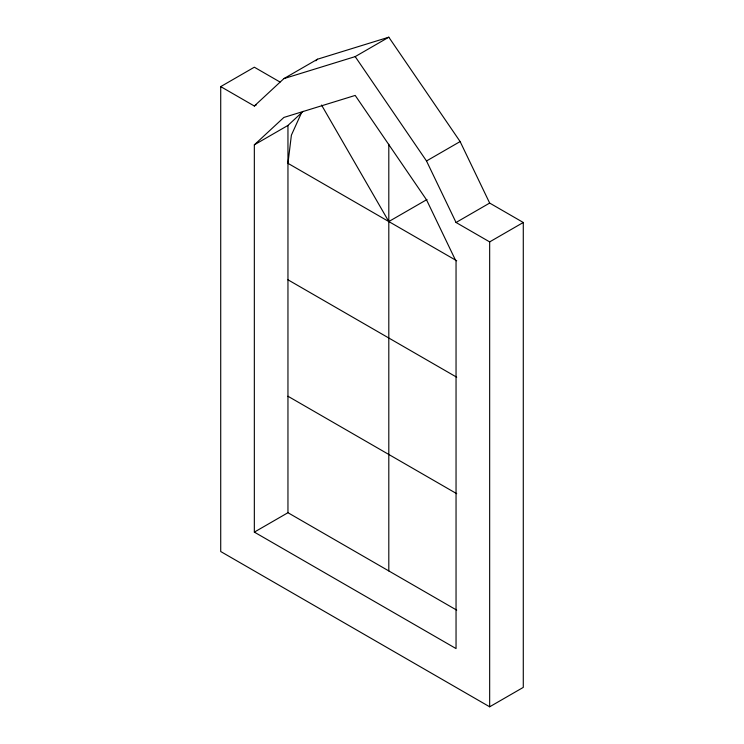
<?xml version="1.0" encoding="UTF-8"?>
<svg xmlns="http://www.w3.org/2000/svg" width="744" height="744" viewBox="0 0 744 744"><rect width="100%" height="100%" fill="white"/><g stroke="black" fill="none" stroke-linecap="round" stroke-linejoin="round"><path stroke-width="1.12" d="M301.469 112.902L291.388 135.166L287.956 163.327L456.714 260.763M220.717 86.611L254.336 106.02L283.873 78.622L317.493 59.213L388.805 37.2L460.127 141.565L489.664 203.066L523.283 222.484L523.283 687.391L489.664 706.8L220.717 551.527L220.717 86.611L254.336 67.202L280.042 82.045M315.809 60.785L317.493 59.213M254.336 144.838L283.873 117.44L355.195 95.427L426.507 199.792L456.044 261.302L456.044 648.573L254.336 532.118L254.336 144.838L287.956 125.429L303.152 111.34M254.336 106.02L256.308 104.876M283.873 78.622L355.195 56.609L388.805 37.2M355.195 56.609L426.507 160.974L460.127 141.565M426.982 199.522L388.805 221.554L321.548 105.062M426.507 160.974L456.044 222.484L489.664 203.066M456.044 222.484L489.664 241.893L523.283 222.484M254.336 532.118L287.956 512.709L456.714 610.136M287.956 279.791L456.714 377.217M287.956 396.245L456.714 493.681M489.664 241.893L489.664 706.8M388.805 144.299L388.805 570.936M287.956 125.429L287.956 512.709"/></g></svg>
